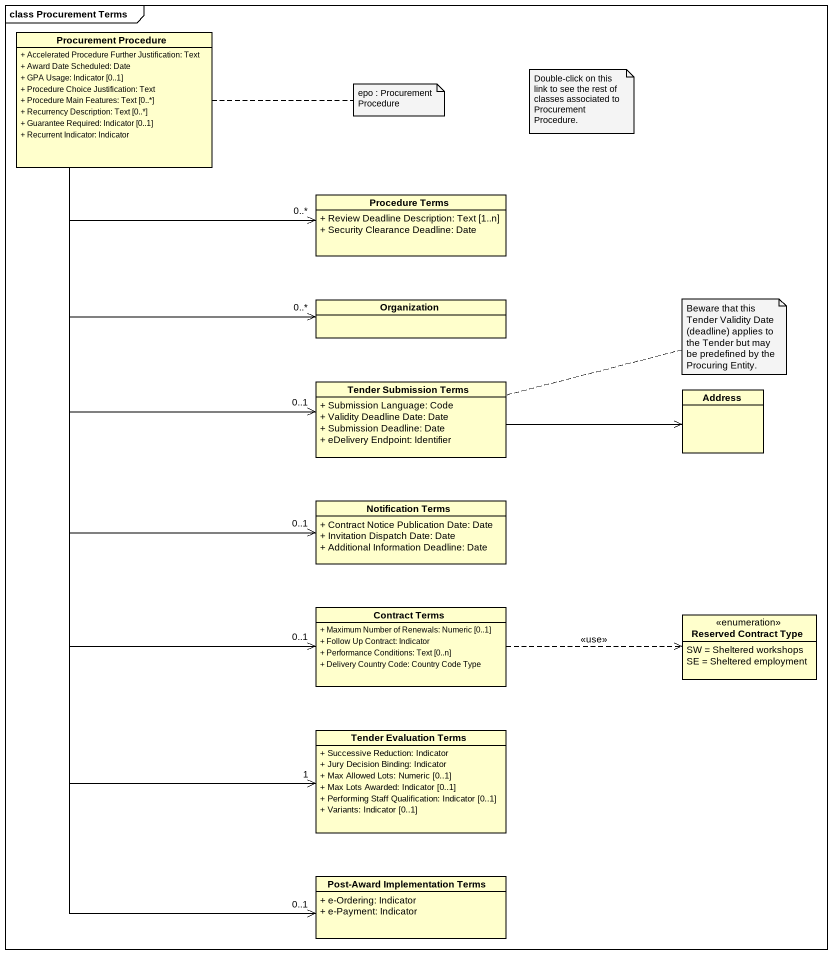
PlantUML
@startuml
mainframe class Procurement Terms
hide circle
hide empty members
skinparam classAttributeIconSize 0
class "Procurement Procedure" as Procurement_Procedure {
  + Accelerated Procedure Further Justification: Text
  + Award Date Scheduled: Date
  + GPA Usage: Indicator [0..1]
  + Procedure Choice Justification: Text
  + Procedure Main Features: Text [0..*]
  + Recurrency Description: Text [0..*]
  + Guarantee Required: Indicator [0..1]
  + Recurrent Indicator: Indicator
}
class "Procedure Terms" as Procedure_Terms {
  + Review Deadline Description: Text [1..n]
  + Security Clearance Deadline: Date
}
class Organization
class "Tender Submission Terms" as Tender_Submission_Terms {
  + Submission Language: Code
  + Validity Deadline Date: Date
  + Submission Deadline: Date
  + eDelivery Endpoint: Identifier
}
class Address
class "Notification Terms" as Notification_Terms {
  + Contract Notice Publication Date: Date
  + Invitation Dispatch Date: Date
  + Additional Information Deadline: Date
}
class "Contract Terms" as Contract_Terms {
  + Maximum Number of Renewals: Numeric [0..1]
  + Follow Up Contract: Indicator
  + Performance Conditions: Text [0..n]
  + Delivery Country Code: Country Code Type
}
enum "Reserved Contract Type" as Reserved_Contract_Type {
  SW = Sheltered workshops
  SE = Sheltered employment
}
class "Tender Evaluation Terms" as Tender_Evaluation_Terms {
  + Successive Reduction: Indicator
  + Jury Decision Binding: Indicator
  + Max Allowed Lots: Numeric [0..1]
  + Max Lots Awarded: Indicator [0..1]
  + Performing Staff Qualification: Indicator [0..1]
  + Variants: Indicator [0..1]
}
class "Post-Award Implementation Terms" as Post_Award_Implementation {
  + e-Ordering: Indicator
  + e-Payment: Indicator
}
Procurement_Procedure -right-> "0..*" Procedure_Terms
Procurement_Procedure --> "0..*" Organization
Procurement_Procedure --> "0..1" Tender_Submission_Terms
Procurement_Procedure --> "0..1" Notification_Terms
Procurement_Procedure --> "0..1" Contract_Terms
Procurement_Procedure --> "1" Tender_Evaluation_Terms
Procurement_Procedure --> "0..1" Post_Award_Implementation
Tender_Submission_Terms -right-> Address
Contract_Terms .right.> Reserved_Contract_Type : <<use>>
note right of Procurement_Procedure : epo : Procurement Procedure
note as N2
  Double-click on this link to see the rest of classes associated to Procurement Procedure.
end note
note right of Tender_Submission_Terms : Beware that this Tender Validity Date (deadline) applies to the Tender but may be predefined by the Procuring Entity.
@enduml
